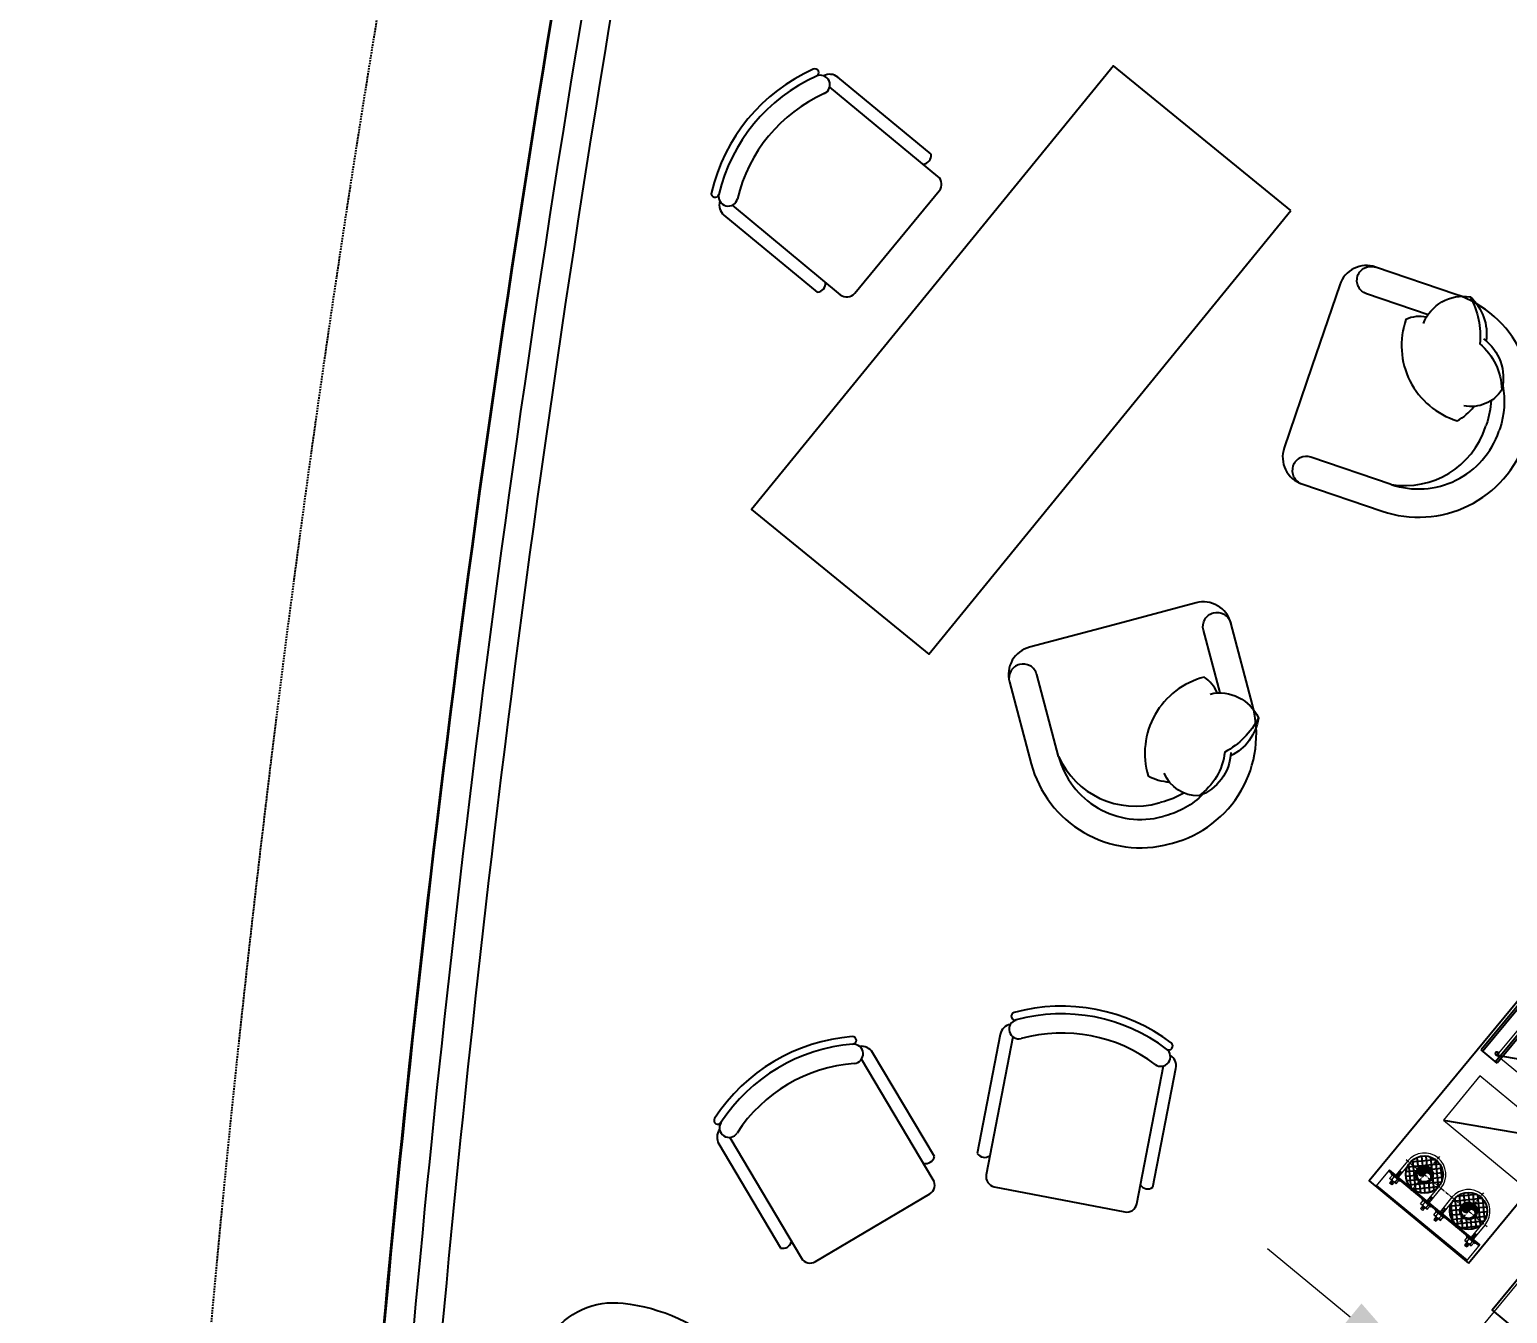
# Model space of a CAD drawing. Header units: millimetres. Extents: x -361681467 to 361175952, y -1292982 to 1550216.
# Drawn here: x -107523 to -102360, y 111462 to 115947 of the extents above; entities that cross this region are included whole.
import ezdxf

# ---------------------------------------------------------------- set-up
doc = ezdxf.new("R2010")
doc.units = ezdxf.units.MM
doc.header["$MEASUREMENT"] = 0
doc.linetypes.add('CENTER', pattern=[2, 1.25, -0.25, 0.25, -0.25])
doc.linetypes.add('HIDDEN', pattern=[0.375, 0.25, -0.125])
for name, color, linetype in [('220403_HDN_Penthouse Plan$0$220207_HDN_HBA_PH_PM$0$FURN', 8, 'Continuous'), ('220403_HDN_Penthouse Plan$0$A-_FURN----_E-_N', 251, 'Continuous'), ('220403_HDN_Penthouse Plan$0$A-DRAIN', 8, 'Continuous'), ('A-_FURN----_E-_N', 251, 'Continuous'), ('M-CHILLEDWTR-35CHW', 63, 'CHW'), ('M-GENERAL-15', 6, 'Continuous'), ('MEP-00-GENERAL-15', 6, 'Continuous'), ('MEP-M-DUCT-15', 6, 'Continuous'), ('MEP-M-DUCT-25', 7, 'Continuous'), ('SPE-MEP-General', 71, 'Continuous'), ('Xref_NT1+NT2_MBDV Cot vach_220729$0$ccu12-Thay', 7, 'Continuous')]:
    doc.layers.add(name, color=color, linetype=linetype)
doc.layers.add('DO DIEN TICH SAN', color=40, linetype='Continuous', plot=False)
for name, color, linetype, lineweight in [('khung layout', 8, 'Continuous', 9), ('KT-Net cat', 1, 'Continuous', 40), ('SPE-MEP-HVAC', 140, 'Continuous', 0), ('SPE-MEP-M-SLAB OPENING', 4, 'Continuous', 0), ('SPE-MEP-M-WALL OPENING', 81, 'Continuous', 0), ('SPE-MEP-Plumbing', 90, 'Continuous', 0)]:
    doc.layers.add(name, color=color, linetype=linetype, lineweight=lineweight)
doc.styles.get("Standard").update_dxf_attribs({"font": 'arial.ttf'})
doc.linetypes.add('CHW', pattern='A,10,-3.4,["CHW",Standard,S=1.8,R=0,X=-2.8,Y=-0.77],-3.4', length=16.8)
doc.dimstyles.new('SPE-DIM150', dxfattribs={"dimscale": 150, "dimtxt": 2.5, "dimasz": 2.5, "dimexe": 1.25, "dimexo": 0.625, "dimtad": 1, "dimdec": 0, "dimtxsty": 'Standard', "dimcen": 2.5, "dimadec": 0, "dimazin": 0, "dimtfac": 1, "dimtdec": 0, "dimtmove": 0, "dimatfit": 3, "dimldrblk": 'CLOSEDBLANK', "dimfxl": 1, "dimarcsym": 0})

# ---------------------------------------------------------------- blocks, each defined once
blk = doc.blocks.new('CH12')
for p, q in [((-312.4, -149.2), (-312.4, -572.2)), ((-267.8, -149.2), (-267.8, -639.6)), ((267.8, -639.6), (267.8, -149.2)), ((312.4, -572.2), (312.4, -149.2)), ((-232.1, -675.3), (232.1, -675.3))]:
    blk.add_line(p, q)
for centre, radius, start, end in [((0, -632.1), 632.1, 63.7494, 116.2506), ((0, -632.1), 605.4, 63.7494, 116.2506), ((-273.7, -77.2), 13.4, 116.2506, 296.2506), ((-252.9, -119.2), 33.5, 116.2506, 296.2506), ((0, -632.1), 538.4, 63.7494, 116.2506), ((252.9, -119.2), 33.5, 243.7494, 63.7494), ((273.7, -77.2), 13.4, 243.7494, 63.7494), ((-267.8, -149.2), 44.6, 111.9391, 180), ((267.8, -149.2), 44.6, 0, 68.0609), ((-290.1, -549.9), 31.6, 225, 315), ((290.1, -549.9), 31.6, 225, 315), ((-232.1, -639.6), 35.7, 180, 270), ((232.1, -639.6), 35.7, 270, 0)]:
    blk.add_arc(centre, radius, start, end)
blk = doc.blocks.new('PH6A')
at = {"layer": '220403_HDN_Penthouse Plan$0$220207_HDN_HBA_PH_PM$0$FURN', "extrusion": (3.29038e-06, -1.65342e-07, 1), "elevation": 27.4}
blk.add_lwpolyline([(673077.4, 583020.2, -0.098807), (673448.3, 583335, -0.276219), (673726.1, 583300.8, -0.15694), (673948.7, 582974.4, -0.236606), (673901.8, 582763.5, -0.020669), (673693.9, 582494, 0.258383), (673608.7, 581908.3, -0.009605), (673782.1, 581533.3, -0.265749), (673752.6, 581290.1, -0.045454), (673631.4, 581149, -0.178643), (673346.3, 581034.6, -0.202933), (673167.1, 581127)], format="xyb", dxfattribs=at)
at = {"layer": '220403_HDN_Penthouse Plan$0$A-_FURN----_E-_N', "linetype": 'Continuous', "elevation": -0.7}
blk.add_lwpolyline([(677705.5, 585342.5), (677440, 586097.4), (675552.7, 585433.5), (675818.1, 584679)], close=True, dxfattribs=at)
at = {"layer": '220403_HDN_Penthouse Plan$0$A-DRAIN', "extrusion": (-3.89214e-07, -3.27146e-06, 1), "elevation": -2.2}
for points in [[(677484.6, 584840.1), (677253.2, 584647.3, 0.414214), (677240.5, 584508.2), (677430.2, 584280.6, 0.414214), (677986.6, 584229.9), (677990.4, 584233.1), (677994.2, 584236.3, 0.414214), (678044.8, 584792.7), (677855.1, 585020.3, 0.414214), (677716, 585033), (677484.6, 584840.1)], [(677924.6, 584782.6), (677779.3, 584957.1, -0.414214), (677785.6, 585026.6), (677785.6, 585026.6, -0.414214), (677855.1, 585020.3)], [(677915.6, 584778.2, 0.165541), (677850.3, 584808.8, 0.425989), (677818.4, 584413.9, 0.121523), (677893.9, 584426.1, -7.115464)], [(677894.5, 584764.6, -0.356772), (678082.9, 584759.5, -0.249542), (678050.1, 584598.7, 9.61688)], [(678082.9, 584759.5, -0.14773), (678026.4, 584602, -0.213343), (678008.2, 584424.8, -0.178662)], [(678046, 584609.5, -0.306663), (678008.2, 584424.8, -0.30633), (677865.5, 584445.8, 0.872847)], [(677506.1, 584343.8), (677316.4, 584571.4, 0.414214), (677246.9, 584577.8), (677246.9, 584577.8, 0.414214), (677240.5, 584508.2)], [(676420.2, 584431.4), (676131.4, 584517, 0.414214), (676008.7, 584450.3), (675924.5, 584166.2, 0.414214), (676191.2, 583675.2), (676195.9, 583673.8), (676200.7, 583672.4, 0.414214), (676691.6, 583939.1), (676775.7, 584223.2, 0.414214), (676709.1, 584345.9), (676420.2, 584431.4)], [(676019.2, 584138.2), (676103.4, 584422.3, 0.414214), (676070, 584483.6), (676070, 584483.6, 0.414214), (676008.7, 584450.3)], [(677957.2, 584412.2, -0.072384), (677899.4, 584350.1), (677895.6, 584346.9)], [(678018.9, 584436.3, -0.130591), (677931, 584312.2), (677927.2, 584309)], [(677506.1, 584343.8, 0.372719), (677891.8, 584343.8), (677895.6, 584346.9)], [(677506.1, 584343.8, 0.414214), (677923.4, 584305.8), (677927.2, 584309)], [(676616.6, 584033.5), (676681, 584251.2, -0.414214), (676742.4, 584284.6), (676742.4, 584284.6, -0.414214), (676775.7, 584223.2)], [(676019.2, 584138.2, 0.414214), (676219.2, 583769.9), (676224, 583768.5)], [(676019.2, 584138.2, 0.372719), (676233.3, 583817.3), (676238, 583815.9)], [(676607.9, 584038.6, 0.165541), (676597.1, 584109.8, 0.425989), (676250.9, 583917.3, 0.121523), (676302.9, 583861.2, -7.115464)], [(676584.9, 584048.5, -0.356772), (676685.2, 583889, -0.249542), (676533.2, 583827, 9.61688)], [(676539.9, 583836.4, -0.306663), (676365.3, 583765.4, -0.30633), (676303.5, 583895.8, 0.872847)], [(676685.2, 583889, -0.14773), (676522.7, 583848.6, -0.213343), (676365.3, 583765.4, -0.178662)], [(676326.5, 583800.8, -0.072384), (676242.7, 583814.5), (676238, 583815.9)], [(676380.8, 583762.8, -0.130591), (676228.7, 583767.1), (676224, 583768.5)]]:
    blk.add_lwpolyline(points, format="xyb", dxfattribs=at)
at = {"layer": 'A-_FURN----_E-_N', "color": 8, "ltscale": 5, "extrusion": (-1.71656e-06, -2.812e-06, 1), "rotation": 19.0484478132313}
blk.add_blockref('CH12', (676253.3, 586604.1, -3.5), dxfattribs=at)
at = {"layer": 'A-_FURN----_E-_N', "color": 8, "ltscale": 5, "extrusion": (-2.56545e-06, -2.06697e-06, 1), "rotation": 359.3082648486633}
blk.add_blockref('CH12', (674615.3, 583747.1, -3.6), dxfattribs=at)
at = {"layer": 'A-_FURN----_E-_N', "color": 8, "ltscale": 5, "extrusion": (-3.29062e-06, 1.60395e-07, 1), "rotation": 317.6595723598029}
blk.add_blockref('CH12', (675671, 583315.4, -2.8), dxfattribs=at)
blk = doc.blocks.new('*D369')
at = {"layer": 'Defpoints', "color": 0, "transparency": 16777216}
for p in [(-2843.1, -45.1, 0), (-3611.8, -495.4), (-2843.1, -495.4, 0)]:
    blk.add_point(p, dxfattribs=at)
at = {"layer": 'SPE-MEP-Plumbing', "color": 0, "lineweight": -2, "transparency": 16777216}
for p, q in [((-3611.8, 329.9), (-3611.8, 704.9)), ((-2936.9, -45.1), (-3799.3, -45.1)), ((-3611.8, -45.1), (-3611.8, -495.4)), ((-2936.9, -495.4), (-3799.3, -495.4)), ((-3611.8, -870.4), (-3611.8, -2022.5))]:
    blk.add_line(p, q, dxfattribs=at)
at = {"layer": 'SPE-MEP-Plumbing', "color": 0, "transparency": 16777216}
for points in [[(-3674.3, 329.9), (-3549.3, 329.9), (-3611.8, -45.1)], [(-3674.3, -870.4), (-3549.3, -870.4), (-3611.8, -495.4)]]:
    blk.add_solid(points, dxfattribs=at)
at = {"layer": 'SPE-MEP-Plumbing', "color": 0, "transparency": 16777216, "insert": (-3897, -1634), "char_height": 375, "attachment_point": 5, "rotation": 90}
blk.add_mtext('450', dxfattribs=at)
blk = doc.blocks.new('_ClosedBlank')
at = {"linetype": 'ByBlock', "lineweight": -2}
for p, q in [((-1, 0.167), (0, 0)), ((-1, 0.167), (-1, -0.167)), ((0, 0), (-1, -0.167))]:
    blk.add_line(p, q, dxfattribs=at)
blk = doc.blocks.new('*U386')
at = {"color": 0}
blk.add_lwpolyline([(0, 0), (350, 0), (350, 200), (0, 200)], close=True, dxfattribs=at)
at = {"layer": 'MEP-M-DUCT-15'}
for points in [[(50, 50), (50, 150), (150, 50), (50, 50)], [(300, 150), (50, 150), (150, 50), (300, 150)]]:
    blk.add_solid(points, dxfattribs=at)
at = {"layer": 'MEP-M-DUCT-25'}
blk.add_line((0, 0), (350, 200), dxfattribs=at)
blk = doc.blocks.new('*U394')
at = {"color": 0, "linetype": 'Continuous'}
for p, q in [((-6.5, 3.8), (0, 7.5)), ((-6.5, -3.8), (-6.5, 3.8)), ((6.5, 3.8), (0, 7.5)), ((6.5, -3.8), (6.5, 3.8)), ((-6.5, -3.8), (0, -7.5)), ((6.5, -3.8), (0, -7.5))]:
    blk.add_line(p, q, dxfattribs=at)
for radius in [6.5, 3.4]:
    blk.add_circle((0, 0), radius, dxfattribs=at)
blk.add_arc((0, 0), 4, 250, 160, dxfattribs=at)
blk = doc.blocks.new('*U384')
at = {"layer": 'MEP-00-GENERAL-15'}
for p, q in [((-1800, 0), (-700, 0)), ((-1800, 0), (-1800, -72.2)), ((-700, 0), (-700, -72.2)), ((-1800, -7.2), (-700, -7.2)), ((-1800, -65), (-700, -65)), ((-1800, -72.2), (-700, -72.2))]:
    blk.add_line(p, q, dxfattribs=at)
at = {"layer": 'khung layout', "xscale": -1, "rotation": 270}
for p in [(-1775, -21.9), (-725, -21.9)]:
    blk.add_blockref('*U394', p, dxfattribs=at)
blk = doc.blocks.new('CHILLED-DN50')
at = {"layer": 'M-CHILLEDWTR-35CHW'}
for points in [[(-100, -96), (-100, -70, -1), (-126, -70, 0.414214)], [(-100, -70), (-74, -70, 1)], [(-100, -96, 0.414214), (-74, -70), (-100, -70)], [(74, -70, 1), (100, -70), (100, -96, -0.414214)], [(100, -70), (126, -70, 1)], [(100, -96, 0.414214), (126, -70), (100, -70)]]:
    blk.add_hatch(color=256, dxfattribs=at).paths.add_polyline_path(points)
at = {"layer": 'M-GENERAL-15'}
h = blk.add_hatch(dxfattribs=at)
h.set_pattern_fill('ANSI37', color=256, scale=5, style=0)
h.set_pattern_definition([(45, (500, 1402.5), (-11.22532, 11.22532), []), (135, (500, 1402.5), (-11.22532, -11.22532), [])])
edge = h.paths.add_edge_path()
edge.add_arc((-100, -70), 65, 0, 360)
edge = h.paths.add_edge_path(flags=17)
edge.add_arc((-100, -70), 30, 0, 360)
h = blk.add_hatch(dxfattribs=at)
h.set_pattern_fill('ANSI37', color=256, scale=5, style=0)
h.set_pattern_definition([(135, (-500, 1402.5), (11.22532, 11.22532), []), (45, (-500, 1402.5), (11.22532, -11.22532), [])])
edge = h.paths.add_edge_path()
edge.add_arc((100, -70), 65, 0, 360)
edge = h.paths.add_edge_path(flags=17)
edge.add_arc((100, -70), 30, 0, 360)
for p, q in [((205, 70), (-205, 70)), ((-205, -5), (-205, 70)), ((205, 65), (-205, 65)), ((205, -5), (205, 70)), ((205, 0), (-205, 0)), ((-190, 2.9), (-190, 0.4)), ((-150, 2.9), (-190, 2.9)), ((-185, 17.9), (-185, 2.9)), ((-155, 17.9), (-185, 17.9)), ((-177.5, 2.9), (-177.5, 12.8)), ((-165, 30.4), (-175, 30.4)), ((-175, 17.9), (-175, 30.4)), ((-165, 26.1), (-175, 26.1)), ((-165, 22.1), (-175, 22.1)), ((-165, 17.9), (-165, 30.4)), ((-162.5, 2.9), (-162.5, 12.8)), ((-155, 17.9), (-155, 2.9)), ((-150, 2.9), (-150, 0.4)), ((-50, 2.9), (-50, 0.4)), ((-10, 2.9), (-50, 2.9)), ((-45, 17.9), (-45, 2.9)), ((-15, 17.9), (-45, 17.9)), ((-37.5, 2.9), (-37.5, 12.8)), ((-25, 30.4), (-35, 30.4)), ((-35, 17.9), (-35, 30.4)), ((-25, 26.1), (-35, 26.1)), ((-25, 22.1), (-35, 22.1)), ((-25, 17.9), (-25, 30.4)), ((-22.5, 2.9), (-22.5, 12.8)), ((-15, 17.9), (-15, 2.9)), ((-10, 2.9), (-10, 0.4)), ((10, 2.9), (10, 0.4)), ((10, 2.9), (50, 2.9)), ((15, 17.9), (15, 2.9)), ((15, 17.9), (45, 17.9)), ((22.5, 2.9), (22.5, 12.8)), ((25, 30.4), (35, 30.4)), ((25, 17.9), (25, 30.4)), ((25, 26.1), (35, 26.1)), ((25, 22.1), (35, 22.1)), ((35, 17.9), (35, 30.4)), ((37.5, 2.9), (37.5, 12.8)), ((45, 17.9), (45, 2.9)), ((50, 2.9), (50, 0.4)), ((150, 2.9), (150, 0.4)), ((150, 2.9), (190, 2.9)), ((155, 17.9), (155, 2.9)), ((155, 17.9), (185, 17.9)), ((162.5, 2.9), (162.5, 12.8)), ((165, 30.4), (175, 30.4)), ((165, 17.9), (165, 30.4)), ((165, 26.1), (175, 26.1)), ((165, 22.1), (175, 22.1)), ((175, 17.9), (175, 30.4)), ((177.5, 2.9), (177.5, 12.8)), ((185, 17.9), (185, 2.9)), ((190, 2.9), (190, 0.4)), ((205, -5), (-205, -5)), ((-175, -70), (-175, -5)), ((-165, -7.2), (-175, -7.2)), ((-165, -11.7), (-175, -11.7)), ((-165, -16.2), (-175, -16.2)), ((-165, -20.7), (-175, -20.7)), ((-165, -24.2), (-175, -24.2)), ((-165, -70), (-165, -5)), ((-35, -70), (-35, -5)), ((-25, -7.2), (-35, -7.2)), ((-25, -11.7), (-35, -11.7)), ((-25, -16.2), (-35, -16.2)), ((-25, -20.7), (-35, -20.7)), ((-25, -24.2), (-35, -24.2)), ((-25, -70), (-25, -5)), ((25, -70), (25, -5)), ((25, -7.2), (35, -7.2)), ((25, -11.7), (35, -11.7)), ((25, -16.2), (35, -16.2)), ((25, -20.7), (35, -20.7)), ((25, -24.2), (35, -24.2)), ((35, -70), (35, -5)), ((165, -70), (165, -5)), ((165, -7.2), (175, -7.2)), ((165, -11.7), (175, -11.7)), ((165, -16.2), (175, -16.2)), ((165, -20.7), (175, -20.7)), ((165, -24.2), (175, -24.2)), ((175, -70), (175, -5))]:
    blk.add_line(p, q)
at = {"color": 8, "linetype": 'CENTER', "ltscale": 10}
for p, q in [((-100, -152), (-100, 3.5)), ((100, -152), (100, 3.5)), ((182.8, -70), (-184.5, -70))]:
    blk.add_line(p, q, dxfattribs=at)
for centre, radius, start, end in [((-184.1, 11.1), 6.83, 14.3721, 97.4324), ((-170, 9.8), 8.08, 21.8045, 158.1955), ((-155.9, 11.1), 6.83, 82.5676, 165.6279), ((-44.1, 11.1), 6.83, 14.3721, 97.4324), ((-30, 9.8), 8.08, 21.8045, 158.1955), ((-15.9, 11.1), 6.83, 82.5676, 165.6279), ((15.9, 11.1), 6.83, 14.3721, 97.4324), ((30, 9.8), 8.08, 21.8045, 158.1955), ((44.1, 11.1), 6.83, 82.5676, 165.6279), ((155.9, 11.1), 6.83, 14.3721, 97.4324), ((170, 9.8), 8.08, 21.8045, 158.1955), ((184.1, 11.1), 6.83, 82.5676, 165.6279), ((-100, -70), 75, 180, 0), ((100, -70), 75, 180, 0)]:
    blk.add_arc(centre, radius, start, end)
at = {"color": 2}
for centre, start, end in [((-113, -70), 180, 0), ((-87, -70), 0, 180), ((87, -70), 180, 0), ((113, -70), 0, 180)]:
    blk.add_arc(centre, 13, start, end, dxfattribs=at)
at = {"layer": 'M-CHILLEDWTR-35CHW'}
for centre, radius in [((-100, -70), 65), ((-100, -70), 30), ((-100, -70), 26), ((100, -70), 65), ((100, -70), 30), ((100, -70), 26)]:
    blk.add_circle(centre, radius, dxfattribs=at)
blk = doc.blocks.new('*U387')
blk.add_blockref('CHILLED-DN50', (205, 5))
blk = doc.blocks.new('A$C6875068B')
at = {"layer": 'SPE-MEP-General', "elevation": 0}
blk.add_lwpolyline([(-3277.4, -487.2), (192.5, -488.7), (192.7, -36.9), (-3277.4, -36.9)], close=True, dxfattribs=at)
at = {"layer": 'SPE-MEP-Plumbing'}
dim = blk.add_linear_dim(base=(-3611.8, -495.4, 0), p1=(-2843.1, -45.1, 0), p2=(-2843.1, -495.4, 0), angle=90, dimstyle='SPE-DIM150', dxfattribs=at)
dim.commit()
dim.dimension.update_dxf_attribs({"geometry": '*D369', "text_midpoint": (-3897, -1634, 0)})
blk = doc.blocks.new('A$C37EB1297')
at = {"layer": 'SPE-MEP-HVAC', "color": 1}
blk.add_blockref('A$C6875068B', (-23580.7, 1719.9, 0), dxfattribs=at)
at = {"layer": 'SPE-MEP-General', "elevation": 0}
blk.add_lwpolyline([(-26782.9, 1851.1), (-24832.7, 1851), (-24832.7, 2301.2), (-26782.9, 2301.4)], close=True, dxfattribs=at)
at = {"extrusion": (1.11651e-20, 1.41421e-16, -1), "xscale": -1, "rotation": 180.0045233651851}
blk.add_blockref('*U384', (26881, 2218.9, 0), dxfattribs=at)
at = {"layer": 'SPE-MEP-M-SLAB OPENING', "rotation": 89.99547663481498}
blk.add_blockref('*U387', (-26707.9, 1862.1, 0), dxfattribs=at)
at = {"layer": 'SPE-MEP-M-WALL OPENING', "color": 1, "rotation": 269.9954766348149}
for p in [(-26454.1, 2237.1, 0), (-26159.9, 2237.1, 0)]:
    blk.add_blockref('*U386', p, dxfattribs=at)

msp = doc.modelspace()

# ---------------------------------------------------------------- linework, layer by layer
at = {"layer": 'DO DIEN TICH SAN', "elevation": 0}
msp.add_lwpolyline([(-102554.5, 127161.7, 0.069726), (-103370, 125435.8, 0.050313), (-106102.5, 113166.3, 0.022171), (-106509.2, 107772, 0.493834), (-100806.1, 104076), (-92178.2, 107354.9, 0.08021), (-88474, 109662.1), (-81924, 117593.5), (-79759, 120215.1), (-67789.7, 134713.9, -0.414214)], format="xyb", dxfattribs=at)
at = {"layer": 'Xref_NT1+NT2_MBDV Cot vach_220729$0$ccu12-Thay', "extrusion": (-3.81165e-21, -3.29453e-06, 1), "elevation": 20}
for points in [[(-50734.5, 137616.8), (-52968, 139461.2), (-50454, 142505.4, 0.400724), (-51118.9, 150774), (-65797, 162894.2, 0.272258), (-70938.6, 163595, 0.114296), (-74918.6, 160636.5, -0.000247), (-76490.3, 158725.9), (-81646.6, 152482.1, 0.38048), (-81585.3, 152085.2), (-81276.9, 151830.5, -0.417134), (-81238.7, 151408.8), (-87543.2, 143769.2, -0.417133), (-87964.5, 143726.9), (-88273, 143981.6, 0.411319), (-88696.3, 143943.3), (-102523.3, 127202.8, 0.071629), (-103367.6, 125433.1, 0.050313), (-106100.2, 113163.4, 0.020998), (-106509, 107836.6, 0.504068), (-100691, 104089.9), (-92174.5, 107351, 0.080271), (-88480.7, 109650.8), (-67785.7, 134710.2, -0.414214), (-66380.8, 134844.2), (-58207.6, 128094.5, 0.41477), (-55386.6, 128366.3), (-50233.3, 134606.3)], [(-50799.5, 137538.1), (-53111.7, 139447.5), (-50533, 142570.1, 0.400609), (-51185.4, 150696.6), (-65861, 162814.7, 0.272153), (-70898.5, 163501.2, 0.114259), (-74840.2, 160571, -0.000247), (-76411.5, 158661), (-81563.7, 152422.2, 0.37285), (-81520.3, 152164), (-81211.9, 151909.2, -0.416719), (-81160.3, 151343.5), (-87464.2, 143704.5, -0.416748), (-88029.5, 143648.1), (-88338, 143902.9, 0.410662), (-88618, 143877.9), (-102441.2, 127141.8, 0.07147), (-103270.5, 125401.9, 0.050316), (-105998.9, 113151.4, 0.020978), (-106406.8, 107838.2, 0.503675), (-100727.3, 104185.3), (-92212.5, 107445.7, 0.080087), (-88554.1, 109722.2), (-67864.4, 134775.2, -0.414214), (-66315.8, 134922.9), (-58142.6, 128173.2, 0.414785), (-55465.3, 128431.2), (-50312, 134671.3)], [(-50863.2, 137461), (-53252.5, 139434.1), (-50610.3, 142633.4, 0.400492), (-51250.5, 150620.7), (-65923.8, 162736.9, 0.272047), (-70859.2, 163409.2, 0.114221), (-74763.5, 160506.9, -0.000247), (-76334.4, 158597.3), (-81481.3, 152365, 0.355996), (-81456.6, 152241.1), (-81148.2, 151986.3, -0.416443), (-81083.5, 151279.5), (-87386.8, 143641.2, -0.416491), (-88093.2, 143571), (-88401.6, 143825.8, 0.409202), (-88541.3, 143813.6), (-102360.8, 127082.1, 0.071309), (-103175.2, 125371.3, 0.05032), (-105899.6, 113139.5, 0.020958), (-106306.7, 107839.8, 0.503277), (-100762.9, 104278.8), (-92249.7, 107538.6, 0.079904), (-88625.9, 109792.2), (-67941.5, 134838.9, -0.414214), (-66252.1, 135000), (-58078.9, 128250.3, 0.4148), (-55542.5, 128494.8), (-50389.1, 134735)]]:
    msp.add_lwpolyline(points, format="xyb", dxfattribs=at)
at = {"layer": 'Xref_NT1+NT2_MBDV Cot vach_220729$0$ccu12-Thay', "linetype": 'HIDDEN', "ltscale": 25, "elevation": 0}
msp.add_lwpolyline([(-103007.4, 127564.1, 0.072502), (-103941.2, 125619.5, 0.050292), (-106698.3, 113237.3, 0.0223), (-107109.9, 107758.7, 0.496402), (-100598.5, 103513), (-91955.6, 106797.6, 0.081264), (-88042.3, 109242.6), (-81461.4, 117211.4), (-79296.4, 119833), (-67327, 134331.9, -0.414214), (-66765.5, 134385.4), (-58589.6, 127633.5, 0.414702), (-54925.1, 127986.1), (-50217.9, 133686)], format="xyb", dxfattribs=at)

# ---------------------------------------------------------------- block references
at = {"layer": 'KT-Net cat', "rotation": 31.40168876863161}
msp.add_blockref('PH6A', (-376578.3, -737404.3, 26.7), dxfattribs=at)

# ---------------------------------------------------------------- next in the draw order: block references
at = {"layer": 'SPE-MEP-General', "rotation": 50.45579065114687}
msp.add_blockref('A$C37EB1297', (-84016.4, 131113.1, 20.4), dxfattribs=at)

doc.saveas('drawing.dxf')
